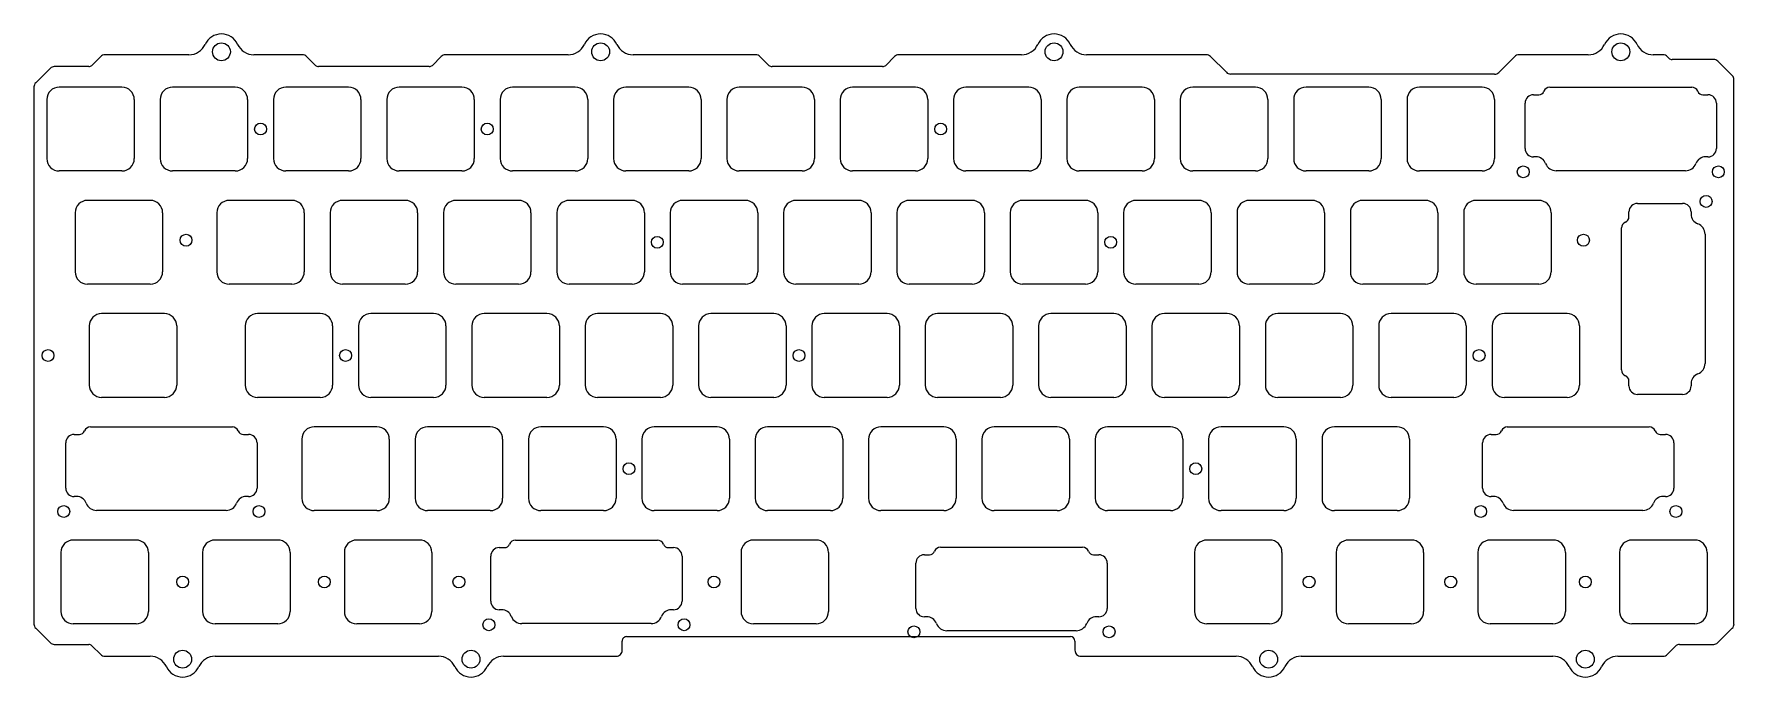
# Model space of a CAD drawing. Header units: millimetres. Extents: x -10 to 276, y -92 to 16.
import ezdxf

# ---------------------------------------------------------------- set-up
doc = ezdxf.new("R2010")
doc.units = ezdxf.units.MM
doc.layers.add('BLACK', color=7, linetype='CONTINUOUS')
doc.layers.add('Edge.Cuts', color=53, linetype='CONTINUOUS')

msp = doc.modelspace()

# ---------------------------------------------------------------- linework, layer by layer
at = {"layer": 'BLACK', "linetype": 'Continuous'}
for p, q in [((1.70707, 12.20707), (0.219675, 10.719675)), ((16.54565, 12.5), (2.41425, 12.5)), ((16.54565, 12.500006), (16.54565, 12.5)), ((24.727173, 14.249998), (24.727178, 14.25)), ((35.6127, 12.5), (27.45435, 12.5)), ((37.807313, 10.71967), (36.31287, 12.214113)), ((58.932169, 12.20713), (57.44467, 10.71963)), ((80.255303, 12.5), (59.6393, 12.5)), ((88.452203, 14.250011), (88.452178, 14.25)), ((111.8105, 12.5), (91.1795, 12.5)), ((114.005381, 10.71958), (112.509711, 12.21525)), ((135.132, 12.207), (133.6447, 10.7197)), ((135.8393, 12.499973), (135.8393, 12.5)), ((156.455303, 12.5), (135.8393, 12.5)), ((164.652203, 14.250011), (164.652178, 14.25)), ((187.5192, 12.5), (167.3795, 12.5)), ((188.226207, 12.207107), (188.22622, 12.20712)), ((190.887675, 9.545666), (188.22622, 12.20712)), ((239.34888, 12.20722), (236.67843, 9.53677)), ((251.705303, 12.5), (240.047316, 12.5)), ((259.902203, 14.250011), (259.902178, 14.25)), ((264.2859, 12.5), (262.6295, 12.5)), ((264.992893, 12.207107), (264.992904, 12.207118)), ((265.272498, 11.927502), (264.992893, 12.207107)), ((272.7859, 11.7), (265.8108, 11.7)), ((-6.79289, 10.20711), (-9.207108, 7.792892)), ((-0.310656, 10.5), (-6.085793, 10.5)), ((-0.310656, 10.500007), (-0.310656, 10.5)), ((37.807308, 10.719665), (37.807313, 10.71967)), ((56.905217, 10.5), (38.3375, 10.5)), ((133.1143, 10.5), (114.5355, 10.5)), ((235.961602, 9.244), (191.6037, 9.244)), ((273.492904, 11.407118), (273.492893, 11.407107)), ((275.90705, 8.99295), (273.492893, 11.407107)), ((-9.5, 7.085789), (-9.5, -83.285787)), ((5.275, 7.05), (-5.275, 7.05)), ((24.325, 7.05), (13.775, 7.05)), ((43.375, 7.05), (32.825, 7.05)), ((62.425, 7.05), (51.875, 7.05)), ((81.475, 7.05), (70.925, 7.05)), ((100.525, 7.05), (89.975, 7.05)), ((119.575, 7.05), (109.025, 7.05)), ((138.625, 7.05), (128.075, 7.05)), ((157.675, 7.05), (147.125, 7.05)), ((176.725, 7.05), (166.175, 7.05)), ((195.775, 7.05), (185.225, 7.05)), ((214.825, 7.05), (204.275, 7.05)), ((233.875, 7.05), (223.325, 7.05)), ((276.2, -83.2858), (276.2, 8.2857)), ((-7.35, 4.975), (-7.35, -4.975)), ((7.35, 4.975), (7.35, -4.975)), ((11.7, 4.975), (11.7, -4.975)), ((26.4, 4.975), (26.4, -4.975)), ((30.75, 4.975), (30.75, -4.975)), ((45.45, 4.975), (45.45, -4.975)), ((49.8, 4.975), (49.8, -4.975)), ((64.5, 4.975), (64.5, -4.975)), ((68.85, 4.975), (68.85, -4.975)), ((83.55, 4.975), (83.55, -4.975)), ((87.9, 4.975), (87.9, -4.975)), ((102.6, 4.975), (102.6, -4.975)), ((106.95, 4.975), (106.95, -4.975)), ((121.65, 4.975), (121.65, -4.975)), ((126, 4.975), (126, -4.975)), ((140.7, 4.975), (140.7, -4.975)), ((145.05, 4.975), (145.05, -4.975)), ((159.75, 4.975), (159.75, -4.975)), ((164.1, 4.975), (164.1, -4.975)), ((178.8, 4.975), (178.8, -4.975)), ((183.15, 4.975), (183.15, -4.975)), ((197.85, 4.975), (197.85, -4.975)), ((202.2, 4.975), (202.2, -4.975)), ((216.9, 4.975), (216.9, -4.975)), ((221.25, 4.975), (221.25, -4.975)), ((235.95, 4.975), (235.95, -4.975)), ((5.275, -7.05), (-5.275, -7.05)), ((24.325, -7.05), (13.775, -7.05)), ((43.375, -7.05), (32.825, -7.05)), ((62.425, -7.05), (51.875, -7.05)), ((81.475, -7.05), (70.925, -7.05)), ((100.525, -7.05), (89.975, -7.05)), ((119.575, -7.05), (109.025, -7.05)), ((138.625, -7.05), (128.075, -7.05)), ((157.675, -7.05), (147.125, -7.05)), ((176.725, -7.05), (166.175, -7.05)), ((195.775, -7.05), (185.225, -7.05)), ((214.825, -7.05), (204.275, -7.05)), ((233.875, -7.05), (223.325, -7.05)), ((-2.587499, -14.074999), (-2.587499, -24.025001)), ((10.0375, -12), (-0.5125, -12)), ((12.1125, -14.075), (12.112501, -14.075)), ((12.112501, -14.075), (12.112501, -24.025)), ((21.225, -14.075), (21.225, -24.025)), ((33.85, -12), (23.3, -12)), ((35.925, -14.075), (35.925, -24.025)), ((40.275, -14.075), (40.275, -24.025)), ((52.9, -12), (42.35, -12)), ((54.975, -14.075), (54.975, -24.025)), ((59.325, -14.075), (59.325, -24.025)), ((71.95, -12), (61.4, -12)), ((74.025, -14.075), (74.025, -24.025)), ((78.375, -14.075), (78.375, -24.025)), ((91, -12), (80.45, -12)), ((93.075, -14.075), (93.075, -24.025)), ((97.425, -14.075), (97.425, -24.025)), ((110.05, -12), (99.5, -12)), ((112.125, -14.075), (112.125, -24.025)), ((116.475, -14.075), (116.475, -24.025)), ((129.1, -12), (118.55, -12)), ((131.175, -14.075), (131.175, -24.025)), ((135.525, -14.075), (135.525, -24.025)), ((148.15, -12), (137.6, -12)), ((150.225, -14.075), (150.225, -24.025)), ((154.575, -14.075), (154.575, -24.025)), ((167.2, -12), (156.65, -12)), ((169.275, -14.075), (169.275, -24.025)), ((173.625, -14.075), (173.625, -24.025)), ((186.25, -12), (175.7, -12)), ((188.325, -14.075), (188.325, -24.025)), ((192.675, -14.075), (192.675, -24.025)), ((205.3, -12), (194.75, -12)), ((207.375, -14.075), (207.375, -24.025)), ((211.725, -14.075), (211.725, -24.025)), ((224.35, -12), (213.8, -12)), ((226.425, -14.075), (226.425, -24.025)), ((230.775, -14.075), (230.775, -24.025)), ((243.4, -12), (232.85, -12)), ((245.475, -14.075), (245.475, -24.025)), ((10.0375, -26.1), (-0.5125, -26.1)), ((33.85, -26.1), (23.3, -26.1)), ((52.9, -26.1), (42.35, -26.1)), ((71.95, -26.1), (61.4, -26.1)), ((91, -26.1), (80.45, -26.1)), ((110.05, -26.1), (99.5, -26.1)), ((129.1, -26.1), (118.55, -26.1)), ((148.15, -26.1), (137.6, -26.1)), ((167.2, -26.1), (156.65, -26.1)), ((186.25, -26.1), (175.7, -26.1)), ((205.3, -26.1), (194.75, -26.1)), ((224.35, -26.1), (213.8, -26.1)), ((243.4, -26.1), (232.85, -26.1)), ((12.41875, -31.05), (1.868749, -31.05)), ((38.6125, -31.05), (28.0625, -31.05)), ((57.6625, -31.05), (47.1125, -31.05)), ((76.7125, -31.05), (66.1625, -31.05)), ((95.7625, -31.05), (85.2125, -31.05)), ((114.8125, -31.05), (104.2625, -31.05)), ((133.8625, -31.05), (123.3125, -31.05)), ((152.9125, -31.05), (142.3625, -31.05)), ((171.9625, -31.05), (161.4125, -31.05)), ((191.0125, -31.05), (180.4625, -31.05)), ((210.0625, -31.05), (199.5125, -31.05)), ((229.1125, -31.05), (218.5625, -31.05)), ((-0.20625, -33.125), (-0.20625, -43.075001)), ((14.49375, -33.125), (14.49375, -43.075)), ((25.9875, -33.125), (25.9875, -43.075)), ((40.6875, -33.125), (40.6875, -43.075)), ((45.0375, -33.125), (45.0375, -43.075)), ((59.7375, -33.125), (59.7375, -43.075)), ((64.0875, -33.125), (64.0875, -43.075)), ((78.7875, -33.125), (78.7875, -43.075)), ((83.1375, -33.125), (83.1375, -43.075)), ((97.8375, -33.125), (97.8375, -43.075)), ((102.1875, -33.125), (102.1875, -43.075)), ((116.8875, -33.125), (116.8875, -43.075)), ((121.2375, -33.125), (121.2375, -43.075)), ((135.9375, -33.125), (135.9375, -43.075)), ((140.2875, -33.125), (140.2875, -43.075)), ((154.9875, -33.125), (154.9875, -43.075)), ((159.3375, -33.125), (159.3375, -43.075)), ((174.0375, -33.125), (174.0375, -43.075)), ((178.3875, -33.125), (178.3875, -43.075)), ((193.0875, -33.125), (193.0875, -43.075)), ((197.4375, -33.125), (197.4375, -43.075)), ((212.1375, -33.125), (212.1375, -43.075)), ((216.4875, -33.125), (216.4875, -43.075)), ((231.1875, -33.125), (231.1875, -43.075)), ((12.41875, -45.15), (1.86875, -45.15)), ((38.6125, -45.15), (28.0625, -45.15)), ((57.6625, -45.15), (47.1125, -45.15)), ((76.7125, -45.15), (66.1625, -45.15)), ((95.7625, -45.15), (85.2125, -45.15)), ((114.8125, -45.15), (104.2625, -45.15)), ((133.8625, -45.15), (123.3125, -45.15)), ((152.9125, -45.15), (142.3625, -45.15)), ((171.9625, -45.15), (161.4125, -45.15)), ((191.0125, -45.15), (180.4625, -45.15)), ((210.0625, -45.15), (199.5125, -45.15)), ((229.1125, -45.15), (218.5625, -45.15)), ((48.1375, -50.1), (37.5875, -50.1)), ((67.1875, -50.1), (56.6375, -50.1)), ((86.2375, -50.1), (75.6875, -50.1)), ((105.2875, -50.1), (94.7375, -50.1)), ((124.3375, -50.1), (113.7875, -50.1)), ((143.3875, -50.1), (132.8375, -50.1)), ((162.4375, -50.1), (151.8875, -50.1)), ((181.4875, -50.1), (170.9375, -50.1)), ((200.5375, -50.1), (189.9875, -50.1)), ((219.5875, -50.1), (209.0375, -50.1)), ((35.5125, -52.175), (35.5125, -62.125)), ((50.2125, -52.175), (50.2125, -62.125)), ((54.5625, -52.175), (54.5625, -62.125)), ((69.2625, -52.175), (69.2625, -62.125)), ((73.6125, -52.175), (73.6125, -62.125)), ((88.3125, -52.175), (88.3125, -62.125)), ((92.6625, -52.175), (92.6625, -62.125)), ((107.3625, -52.175), (107.3625, -62.125)), ((111.7125, -52.175), (111.7125, -62.125)), ((126.4125, -52.175), (126.4125, -62.125)), ((130.7625, -52.175), (130.7625, -62.125)), ((145.4625, -52.175), (145.4625, -62.125)), ((149.8125, -52.175), (149.8125, -62.125)), ((164.5125, -52.175), (164.5125, -62.125)), ((168.8625, -52.175), (168.8625, -62.125)), ((183.5625, -52.175), (183.5625, -62.125)), ((187.9125, -52.175), (187.9125, -62.125)), ((202.6125, -52.175), (202.6125, -62.125)), ((206.9625, -52.175), (206.9625, -62.125)), ((221.6625, -52.175), (221.6625, -62.125)), ((48.1375, -64.2), (37.5875, -64.2)), ((67.1875, -64.2), (56.6375, -64.2)), ((86.2375, -64.2), (75.6875, -64.2)), ((105.2875, -64.2), (94.7375, -64.2)), ((124.3375, -64.2), (113.7875, -64.2)), ((143.3875, -64.2), (132.8375, -64.2)), ((162.4375, -64.2), (151.8875, -64.2)), ((181.4875, -64.2), (170.9375, -64.2)), ((200.5375, -64.2), (189.9875, -64.2)), ((219.5875, -64.2), (209.0375, -64.2)), ((-9.207107, -83.992893), (-6.792892, -86.407108)), ((90.10625, -85.394), (164.6873, -85.394)), ((273.493, -86.407), (275.907107, -83.992893)), ((275.907103, -83.992889), (275.907107, -83.992893)), ((-6.085789, -86.7), (-0.310649, -86.7)), ((0.221965, -86.921965), (1.710997, -88.410997)), ((89.35625, -87.6999), (89.35625, -86.144)), ((165.4375, -86.1441), (165.4375, -87.685829)), ((264.993, -88.407), (266.48045, -86.91955)), ((267.018814, -86.7), (272.7857, -86.7)), ((272.7857, -86.699973), (272.7857, -86.7)), ((2.41415, -88.7), (10.02377, -88.7)), ((12.750943, -90.450002), (12.750947, -90.45)), ((20.93246, -88.7), (58.4893, -88.7)), ((61.216359, -90.449989), (61.216334, -90.45)), ((69.397868, -88.699958), (69.3978, -88.699958)), ((69.3978, -88.7), (88.3562, -88.7)), ((88.3562, -88.69995), (88.3562, -88.7)), ((166.4375, -88.7), (192.5455, -88.7)), ((195.272822, -90.45), (195.272797, -90.450011)), ((203.468482, -88.7), (245.7675, -88.7)), ((248.494697, -90.45), (248.494693, -90.450002)), ((256.681777, -88.7), (256.681777, -88.700046)), ((256.681777, -88.7), (264.2857, -88.7)), ((264.2857, -88.699973), (264.2857, -88.7))]:
    msp.add_line(p, q, dxfattribs=at)
at = {"layer": 'BLACK'}
for centre, radius in [((22, 13), 1.5), ((85.725, 13), 1.5), ((161.925, 13), 1.5), ((257.175, 13), 1.5), ((28.575, 0), 1), ((66.675, 0), 1), ((142.875, 0), 1), ((16.04875, -18.7), 1), ((95.25, -19.05), 1), ((171.45, -19.05), 1), ((250.9012, -18.7), 1), ((-7.14375, -38.1), 1), ((42.8625, -38.1), 1), ((119.0625, -38.1), 1), ((90.4875, -57.15), 1), ((185.7375, -57.15), 1), ((15.478125, -89.2), 1.5), ((63.943512, -89.2), 1.5), ((198, -89.2), 1.5), ((251.221875, -89.2), 1.5)]:
    msp.add_circle(centre, radius, dxfattribs=at)
for centre, radius, start, end in [((22, 13), 3, 24.62431858, 155.37568142), ((85.725, 13), 3, 24.62431858, 155.37568142), ((161.925, 13), 3, 24.62431858, 155.37568142), ((257.175, 13), 3, 24.62431858, 155.37568142), ((2.41426, 11.49988), 1.000118, 90.00057289, 135), ((16.54565, 15.5), 2.999995, 270, 335.37563367), ((27.45435, 15.5), 3, 204.62436126, 270), ((35.6127, 11.4997), 1.0003, 45.57687404, 90), ((59.6392, 11.5001), 0.999892, 89.99426985, 135.00004052), ((80.2706, 15.5), 3.00004, 269.70785135, 335.37603156), ((91.1795, 15.5002), 3.0002, 204.62665283, 270), ((111.8105, 11.4992), 1.0008, 45.68168211, 90), ((135.8392, 11.4998), 1.000132, 89.99427141, 135), ((156.4706, 15.5), 3.00004, 269.70785135, 335.37603156), ((167.3795, 15.5002), 3.0002, 204.62665283, 270), ((187.5192, 11.5002), 0.9998, 44.99594772, 90), ((240.0559, 11.5002), 0.999877, 90.49191327, 135), ((251.7206, 15.5), 3.00004, 269.70785135, 335.37603156), ((262.6295, 15.5002), 3.0002, 204.62665283, 270), ((264.2859, 11.5003), 0.9997, 44.99246227, 90), ((265.8109, 12.4508), 0.7508, 224.18495142, 269.9923687), ((272.7859, 10.7003), 0.9997, 44.99246227, 90), ((-6.085792, 9.500012), 0.999988, 90.0000573, 135), ((-0.310652, 11.250004), 0.749997, 269.99969442, 314.99989196), ((38.3375, 11.2496), 0.7496, 224.98611014, 270), ((56.9143, 11.2501), 0.750127, 269.30623633, 314.99459902), ((114.5354, 11.2495), 0.7495, 224.99464848, 270.00764453), ((133.1143, 11.25), 0.750028, 270, 315.0054017), ((191.6038, 10.2448), 1.0008, 224.31216419, 269.994275), ((235.9715, 10.2438), 0.999821, 269.43279146, 314.99594785), ((275.1997, 8.2857), 1.000273, 0, 44.99594968), ((-8.500006, 7.085789), 0.999994, 134.99995949, 180), ((-5.275001, 4.975001), 2.074999, 89.99997239, 180.00002761), ((5.275, 4.975), 2.075, 0, 90), ((13.775, 4.975), 2.075, 90, 180), ((24.325, 4.975), 2.075, 0, 90), ((32.825, 4.975), 2.075, 90, 180), ((43.375, 4.975), 2.075, 0, 90), ((51.875, 4.975), 2.075, 90, 180), ((62.425, 4.975), 2.075, 0, 90), ((70.925, 4.975), 2.075, 90, 180), ((81.475, 4.975), 2.075, 0, 90), ((89.975, 4.975), 2.075, 90, 180), ((100.525, 4.975), 2.075, 0, 90), ((109.025, 4.975), 2.075, 90, 180), ((119.575, 4.975), 2.075, 0, 90), ((128.075, 4.975), 2.075, 90, 180), ((138.625, 4.975), 2.075, 0, 90), ((147.125, 4.975), 2.075, 90, 180), ((157.675, 4.975), 2.075, 0, 90), ((166.175, 4.975), 2.075, 90, 180), ((176.725, 4.975), 2.075, 0, 90), ((185.225, 4.975), 2.075, 90, 180), ((195.775, 4.975), 2.075, 0, 90), ((204.275, 4.975), 2.075, 90, 180), ((214.825, 4.975), 2.075, 0, 90), ((223.325, 4.975), 2.075, 90, 180), ((233.875, 4.975), 2.075, 0, 90), ((-5.275001, -4.975001), 2.074999, 179.99997239, 270.00002761), ((5.275, -4.975), 2.075, 270, 0), ((13.775, -4.975), 2.075, 180, 270), ((24.325, -4.975), 2.075, 270, 0), ((32.825, -4.975), 2.075, 180, 270), ((43.375, -4.975), 2.075, 270, 0), ((51.875, -4.975), 2.075, 180, 270), ((62.425, -4.975), 2.075, 270, 0), ((70.925, -4.975), 2.075, 180, 270), ((81.475, -4.975), 2.075, 270, 0), ((89.975, -4.975), 2.075, 180, 270), ((100.525, -4.975), 2.075, 270, 0), ((109.025, -4.975), 2.075, 180, 270), ((119.575, -4.975), 2.075, 270, 0), ((128.075, -4.975), 2.075, 180, 270), ((138.625, -4.975), 2.075, 270, 0), ((147.125, -4.975), 2.075, 180, 270), ((157.675, -4.975), 2.075, 270, 0), ((166.175, -4.975), 2.075, 180, 270), ((176.725, -4.975), 2.075, 270, 0), ((185.225, -4.975), 2.075, 180, 270), ((195.775, -4.975), 2.075, 270, 0), ((204.275, -4.975), 2.075, 180, 270), ((214.825, -4.975), 2.075, 270, 0), ((223.325, -4.975), 2.075, 180, 270), ((233.875, -4.975), 2.075, 270, 0), ((-0.5125, -14.074999), 2.074999, 90, 180), ((10.0375, -14.075), 2.075, 0, 90), ((23.3, -14.075), 2.075, 90, 180), ((33.85, -14.075), 2.075, 0, 90), ((42.35, -14.075), 2.075, 90, 180), ((52.9, -14.075), 2.075, 0, 90), ((61.4, -14.075), 2.075, 90, 180), ((71.95, -14.075), 2.075, 0, 90), ((80.45, -14.075), 2.075, 90, 180), ((91, -14.075), 2.075, 0, 90), ((99.5, -14.075), 2.075, 90, 180), ((110.05, -14.075), 2.075, 0, 90), ((118.55, -14.075), 2.075, 90, 180), ((129.1, -14.075), 2.075, 0, 90), ((137.6, -14.075), 2.075, 90, 180), ((148.15, -14.075), 2.075, 0, 90), ((156.65, -14.075), 2.075, 90, 180), ((167.2, -14.075), 2.075, 0, 90), ((175.7, -14.075), 2.075, 90, 180), ((186.25, -14.075), 2.075, 0, 90), ((194.75, -14.075), 2.075, 90, 180), ((205.3, -14.075), 2.075, 0, 90), ((213.8, -14.075), 2.075, 90, 180), ((224.35, -14.075), 2.075, 0, 90), ((232.85, -14.075), 2.075, 90, 180), ((243.4, -14.075), 2.075, 0, 90), ((-0.5125, -24.025001), 2.074999, 180, 270), ((10.0375, -24.025), 2.075001, 270, 0), ((23.3, -24.025), 2.075, 180, 270), ((33.85, -24.025), 2.075, 270, 0), ((42.35, -24.025), 2.075, 180, 270), ((52.9, -24.025), 2.075, 270, 0), ((61.4, -24.025), 2.075, 180, 270), ((71.95, -24.025), 2.075, 270, 0), ((80.45, -24.025), 2.075, 180, 270), ((91, -24.025), 2.075, 270, 0), ((99.5, -24.025), 2.075, 180, 270), ((110.05, -24.025), 2.075, 270, 0), ((118.55, -24.025), 2.075, 180, 270), ((129.1, -24.025), 2.075, 270, 0), ((137.6, -24.025), 2.075, 180, 270), ((148.15, -24.025), 2.075, 270, 0), ((156.65, -24.025), 2.075, 180, 270), ((167.2, -24.025), 2.075, 270, 0), ((175.7, -24.025), 2.075, 180, 270), ((186.25, -24.025), 2.075, 270, 0), ((194.75, -24.025), 2.075, 180, 270), ((205.3, -24.025), 2.075, 270, 0), ((213.8, -24.025), 2.075, 180, 270), ((224.35, -24.025), 2.075, 270, 0), ((232.85, -24.025), 2.075, 180, 270), ((243.4, -24.025), 2.075, 270, 0), ((1.868754, -33.125004), 2.075004, 90.00013806, 179.99988955), ((12.41875, -33.125), 2.075, 0, 90), ((28.0625, -33.125), 2.075, 90, 180), ((38.6125, -33.125), 2.075, 0, 90), ((47.1125, -33.125), 2.075, 90, 180), ((57.6625, -33.125), 2.075, 0, 90), ((66.1625, -33.125), 2.075, 90, 180), ((76.7125, -33.125), 2.075, 0, 90), ((85.2125, -33.125), 2.075, 90, 180), ((95.7625, -33.125), 2.075, 0, 90), ((104.2625, -33.125), 2.075, 90, 180), ((114.8125, -33.125), 2.075, 0, 90), ((123.3125, -33.125), 2.075, 90, 180), ((133.8625, -33.125), 2.075, 0, 90), ((142.3625, -33.125), 2.075, 90, 180), ((152.9125, -33.125), 2.075, 0, 90), ((161.4125, -33.125), 2.075, 90, 180), ((171.9625, -33.125), 2.075, 0, 90), ((180.4625, -33.125), 2.075, 90, 180), ((191.0125, -33.125), 2.075, 0, 90), ((199.5125, -33.125), 2.075, 90, 180), ((210.0625, -33.125), 2.075, 0, 90), ((218.5625, -33.125), 2.075, 90, 180), ((229.1125, -33.125), 2.075, 0, 90), ((1.868752, -43.074998), 2.075002, 180.00008284, 269.99994478), ((12.41875, -43.075), 2.075, 270, 0), ((28.0625, -43.075), 2.075, 180, 270), ((38.6125, -43.075), 2.075, 270, 0), ((47.1125, -43.075), 2.075, 180, 270), ((57.6625, -43.075), 2.075, 270, 0), ((66.1625, -43.075), 2.075, 180, 270), ((76.7125, -43.075), 2.075, 270, 0), ((85.2125, -43.075), 2.075, 180, 270), ((95.7625, -43.075), 2.075, 270, 0), ((104.2625, -43.075), 2.075, 180, 270), ((114.8125, -43.075), 2.075, 270, 0), ((123.3125, -43.075), 2.075, 180, 270), ((133.8625, -43.075), 2.075, 270, 0), ((142.3625, -43.075), 2.075, 180, 270), ((152.9125, -43.075), 2.075, 270, 0), ((161.4125, -43.075), 2.075, 180, 270), ((171.9625, -43.075), 2.075, 270, 0), ((180.4625, -43.075), 2.075, 180, 270), ((191.0125, -43.075), 2.075, 270, 0), ((199.5125, -43.075), 2.075, 180, 270), ((210.0625, -43.075), 2.075, 270, 0), ((218.5625, -43.075), 2.075, 180, 270), ((229.1125, -43.075), 2.075, 270, 0), ((37.5875, -52.175), 2.075, 90, 180), ((48.1375, -52.175), 2.075, 0, 90), ((56.6375, -52.175), 2.075, 90, 180), ((67.1875, -52.175), 2.075, 0, 90), ((75.6875, -52.175), 2.075, 90, 180), ((86.2375, -52.175), 2.075, 0, 90), ((94.7375, -52.175), 2.075, 90, 180), ((105.2875, -52.175), 2.075, 0, 90), ((113.7875, -52.175), 2.075, 90, 180), ((124.3375, -52.175), 2.075, 0, 90), ((132.8375, -52.175), 2.075, 90, 180), ((143.3875, -52.175), 2.075, 0, 90), ((151.8875, -52.175), 2.075, 90, 180), ((162.4375, -52.175), 2.075, 0, 90), ((170.9375, -52.175), 2.075, 90, 180), ((181.4875, -52.175), 2.075, 0, 90), ((189.9875, -52.175), 2.075, 90, 180), ((200.5375, -52.175), 2.075, 0, 90), ((209.0375, -52.175), 2.075, 90, 180), ((219.5875, -52.175), 2.075, 0, 90), ((37.5875, -62.125), 2.075, 180, 270), ((48.1375, -62.125), 2.075, 270, 0), ((56.6375, -62.125), 2.075, 180, 270), ((67.1875, -62.125), 2.075, 270, 0), ((75.6875, -62.125), 2.075, 180, 270), ((86.2375, -62.125), 2.075, 270, 0), ((94.7375, -62.125), 2.075, 180, 270), ((105.2875, -62.125), 2.075, 270, 0), ((113.7875, -62.125), 2.075, 180, 270), ((124.3375, -62.125), 2.075, 270, 0), ((132.8375, -62.125), 2.075, 180, 270), ((143.3875, -62.125), 2.075, 270, 0), ((151.8875, -62.125), 2.075, 180, 270), ((162.4375, -62.125), 2.075, 270, 0), ((170.9375, -62.125), 2.075, 180, 270), ((181.4875, -62.125), 2.075, 270, 0), ((189.9875, -62.125), 2.075, 180, 270), ((200.5375, -62.125), 2.075, 270, 0), ((209.0375, -62.125), 2.075, 180, 270), ((219.5875, -62.125), 2.075, 270, 0), ((-8.500001, -83.285787), 0.999999, 180, 225), ((90.1062, -86.144), 0.74995, 89.99618028, 180), ((164.6873, -86.1442), 0.7502, 0.0076374, 90), ((275.2001, -83.2858), 0.9999, 314.99651548, 0), ((-6.085789, -85.700006), 0.999994, 224.99995949, 270), ((-0.310649, -87.449996), 0.749996, 44.75242902, 90), ((2.41415, -87.70011), 0.99989, 225.31337242, 270), ((88.3563, -87.7), 0.99995, 269.99427014, 0.00572986), ((166.4376, -87.6998), 1.0002, 179.19965276, 269.99427157), ((264.2858, -87.6998), 1.000132, 269.99427141, 315), ((267.0107, -87.4498), 0.749887, 89.37999492, 135), ((272.7858, -85.6998), 1.000132, 269.99427141, 315), ((10.02377, -91.69999), 2.99999, 24.62415003, 90), ((15.478125, -89.2), 3, 204.62431858, 335.37568142), ((20.93245, -91.69995), 2.999951, 89.99980901, 155.37630283), ((58.4893, -91.6998), 2.9998, 24.62198404, 90), ((63.943512, -89.2), 3, 204.62431858, 335.37568142), ((69.3979, -91.6999), 2.999987, 90.0019099, 155.37767225), ((69.3978, -91.6999), 2.999896, 89.99870127, 155.37687651), ((192.5455, -91.7002), 3.0002, 24.62665283, 90), ((198, -89.2), 3, 204.62431858, 335.37568142), ((203.4542, -91.6997), 2.999733, 89.72720867, 155.37964889), ((245.7675, -91.7), 3, 24.62416449, 90), ((251.221875, -89.2), 3, 204.62431858, 335.37568142), ((256.6762, -91.7001), 3.000013, 89.89348919, 155.37369856)]:
    msp.add_arc(centre, radius, start, end, dxfattribs=at)
at = {"layer": 'Edge.Cuts', "linetype": 'CONTINUOUS'}
for p, q in [((242.52436, 5.77544), (243.38997, 5.77544)), ((245.24718, 7.0276), (269.10242, 7.0276)), ((270.95963, 5.77544), (271.82524, 5.77544)), ((241.09936, -3.25044), (241.09936, 4.35044)), ((273.25024, 4.35044), (273.25024, -3.25044)), ((242.9284, -4.67544), (242.52436, -4.67544)), ((271.82524, -4.67544), (271.4212, -4.67544)), ((268.0503, -7.01191), (246.2993, -7.01191)), ((258.54331, -14.79037), (258.54331, -13.92476)), ((259.96831, -12.49976), (267.56919, -12.49976)), ((268.99419, -13.92476), (268.99419, -14.3288)), ((257.29115, -40.50282), (257.29115, -16.64758)), ((271.33066, -17.6997), (271.33066, -39.4507)), ((248.16875, -31.05), (237.618749, -31.05)), ((235.54375, -33.125), (235.54375, -43.075001)), ((250.24375, -33.125), (250.24375, -43.075)), ((258.54331, -43.22564), (258.54331, -42.36003)), ((268.99419, -42.8216), (268.99419, -43.22564)), ((248.16875, -45.15), (237.61875, -45.15)), ((267.56919, -44.65064), (259.96831, -44.65064)), ((-2.74439, -51.37456), (-1.87878, -51.37456)), ((-0.02157, -50.1224), (23.83367, -50.1224)), ((25.69088, -51.37456), (26.55649, -51.37456)), ((235.38061, -51.37456), (236.24622, -51.37456)), ((238.10343, -50.1224), (261.95867, -50.1224)), ((263.81588, -51.37456), (264.68149, -51.37456)), ((-4.16939, -60.40044), (-4.16939, -52.79956)), ((27.98149, -52.79956), (27.98149, -60.40044)), ((233.95561, -60.40044), (233.95561, -52.79956)), ((266.10649, -52.79956), (266.10649, -60.40044)), ((-2.34035, -61.82544), (-2.74439, -61.82544)), ((26.55649, -61.82544), (26.15245, -61.82544)), ((235.78465, -61.82544), (235.38061, -61.82544)), ((264.68149, -61.82544), (264.27745, -61.82544)), ((22.78155, -64.16191), (1.03055, -64.16191)), ((260.90655, -64.16191), (239.15555, -64.16191)), ((-4.96875, -71.225), (-4.96875, -81.175001)), ((7.65625, -69.15), (-2.893751, -69.15)), ((9.73125, -71.225), (9.73125, -81.175)), ((18.84375, -71.225), (18.84375, -81.175001)), ((31.46875, -69.15), (20.918749, -69.15)), ((33.54375, -71.225), (33.54375, -81.175)), ((42.65625, -71.225), (42.65625, -81.175001)), ((55.28125, -69.15), (44.731249, -69.15)), ((57.35625, -71.225), (57.35625, -81.175)), ((68.69311, -70.42456), (69.55872, -70.42456)), ((71.41593, -69.1724), (95.27117, -69.1724)), ((97.12838, -70.42456), (97.99399, -70.42456)), ((109.33125, -71.225), (109.33125, -81.175001)), ((121.95625, -69.15), (111.406249, -69.15)), ((124.03125, -71.225), (124.03125, -81.175)), ((142.85343, -70.363025), (166.70867, -70.363025)), ((185.53125, -71.225), (185.53125, -81.175001)), ((198.15625, -69.15), (187.606249, -69.15)), ((200.23125, -71.225), (200.23125, -81.175)), ((209.34375, -71.225), (209.34375, -81.175001)), ((221.96875, -69.15), (211.418749, -69.15)), ((224.04375, -71.225), (224.04375, -81.175)), ((233.15625, -71.225), (233.15625, -81.175001)), ((245.78125, -69.15), (235.231249, -69.15)), ((247.85625, -71.225), (247.85625, -81.175)), ((256.96875, -71.225), (256.96875, -81.175001)), ((269.59375, -69.15), (259.043749, -69.15)), ((271.66875, -71.225), (271.66875, -81.175)), ((67.26811, -79.45044), (67.26811, -71.84956)), ((99.41899, -71.84956), (99.41899, -79.45044)), ((138.70561, -80.641065), (138.70561, -73.040185)), ((140.13061, -71.615185), (140.99622, -71.615185)), ((168.56588, -71.615185), (169.43149, -71.615185)), ((170.85649, -73.040185), (170.85649, -80.641065)), ((69.09715, -80.87544), (68.69311, -80.87544)), ((97.99399, -80.87544), (97.58995, -80.87544)), ((140.53465, -82.066065), (140.13061, -82.066065)), ((169.43149, -82.066065), (169.02745, -82.066065)), ((7.65625, -83.25), (-2.89375, -83.25)), ((31.46875, -83.25), (20.91875, -83.25)), ((55.28125, -83.25), (44.73125, -83.25)), ((94.21905, -83.21191), (72.46805, -83.21191)), ((121.95625, -83.25), (111.40625, -83.25)), ((165.65655, -84.402535), (143.90555, -84.402535)), ((198.15625, -83.25), (187.60625, -83.25)), ((221.96875, -83.25), (211.41875, -83.25)), ((245.78125, -83.25), (235.23125, -83.25)), ((269.59375, -83.25), (259.04375, -83.25))]:
    msp.add_line(p, q, dxfattribs=at)
at = {"layer": 'Edge.Cuts'}
for centre in [(240.775, -7.2), (273.575, -7.2), (271.51875, -12.175), (233.3625, -38.1), (-4.49375, -64.35), (28.30625, -64.35), (233.63125, -64.35), (266.43125, -64.35), (15.478125, -76.2), (39.290625, -76.2), (61.9125, -76.2), (104.775, -76.2), (204.7875, -76.2), (228.6, -76.2), (251.221875, -76.2), (66.94375, -83.4), (99.74375, -83.4), (138.38125, -84.590625), (171.18125, -84.590625)]:
    msp.add_circle(centre, 1, dxfattribs=at)
for centre, radius, start, end in [((242.52436, 4.35044), 1.425, 90, 180), ((243.38997, 6.70385), 0.928411, -90, -22.02270195), ((245.2472, 5.9526), 1.075006, 90.00106597, 157.97610066), ((269.1024, 5.9526), 1.075, 22.02389934, 89.99893403), ((270.9596, 6.7039), 0.92846, -157.97374324, -89.99814868), ((271.82524, 4.35044), 1.425, 0, 90), ((242.52436, -3.25044), 1.425, -180, -90), ((242.92841, -6.40037), 1.72493, 20.54597615, 90.00033216), ((271.4212, -6.4004), 1.724938, 90, 159.45340178), ((271.8252, -3.2504), 1.42504, -89.99839174, -0.00160826), ((246.29931, -5.13696), 1.87495, -159.45407657, -90.00030559), ((268.0503, -5.137), 1.874943, -90, -20.54506499), ((259.96831, -13.92476), 1.425, 90, 180), ((267.56915, -13.9248), 1.42504, 0.00160826, 89.99839174), ((258.36615, -16.6476), 1.075, 112.02389934, 179.99893403), ((257.61485, -14.7904), 0.92846, -67.97374324, 0.00185132), ((270.71915, -14.3288), 1.724938, -180, -110.54659822), ((269.45575, -17.6997), 1.874943, 0, 69.45493501), ((237.6188, -33.125), 2.07505, 90.00140823, 180), ((248.1688, -33.125), 2.075, 0, 90.00138062), ((269.45571, -39.45069), 1.87495, -69.45407657, -0.00030559), ((258.36615, -40.5028), 1.075006, -179.99893403, -112.02389934), ((257.6149, -42.36003), 0.928411, 0, 67.97729805), ((270.71912, -42.82159), 1.72493, -249.45402385, -179.99966784), ((237.6188, -43.075), 2.075, -179.99997239, -90.00138062), ((248.1688, -43.075), 2.07495, -90.00138062, 0), ((259.96831, -43.22564), 1.425, -180, -90), ((267.56919, -43.22564), 1.425, -90, 0), ((-2.74439, -52.79956), 1.425, 90, 180), ((-1.87878, -50.44615), 0.928411, -90, -22.02270195), ((-0.02155, -51.1974), 1.075006, 90.00106597, 157.97610066), ((23.83365, -51.1974), 1.075, 22.02389934, 89.99893403), ((25.69085, -50.4461), 0.92846, -157.97374324, -89.99814868), ((26.55649, -52.79956), 1.425, 0, 90), ((235.38061, -52.79956), 1.425, 90, 180), ((236.24622, -50.44615), 0.928411, -90, -22.02270195), ((238.10345, -51.1974), 1.075006, 90.00106597, 157.97610066), ((261.95865, -51.1974), 1.075, 22.02389934, 89.99893403), ((263.81585, -50.4461), 0.92846, -157.97374324, -89.99814868), ((264.68149, -52.79956), 1.425, 0, 90), ((-2.74439, -60.40044), 1.425, -180, -90), ((-2.34034, -63.55037), 1.72493, 20.54597615, 90.00033216), ((26.15245, -63.5504), 1.724938, 90, 159.45340178), ((26.55645, -60.4004), 1.42504, -89.99839174, -0.00160826), ((235.38061, -60.40044), 1.425, -180, -90), ((235.78466, -63.55037), 1.72493, 20.54597615, 90.00033216), ((264.27745, -63.5504), 1.724938, 90, 159.45340178), ((264.68145, -60.4004), 1.42504, -89.99839174, -0.00160826), ((1.03056, -62.28696), 1.87495, -159.45407657, -90.00030559), ((22.78155, -62.287), 1.874943, -90, -20.54506499), ((239.15556, -62.28696), 1.87495, -159.45407657, -90.00030559), ((260.90655, -62.287), 1.874943, -90, -20.54506499), ((-2.893746, -71.225004), 2.075004, 90.00013806, 179.99988955), ((7.65625, -71.225), 2.075, 0, 90), ((20.91875, -71.225), 2.075, 90.00002761, 180), ((31.4688, -71.225), 2.075, 0, 90.00138062), ((44.7313, -71.225), 2.07505, 90.0014082, 180), ((55.2813, -71.225), 2.075, 0, 90.00138062), ((68.69311, -71.84956), 1.425, 90, 180), ((69.55872, -69.49615), 0.928411, -90, -22.02270195), ((71.41595, -70.2474), 1.075006, 90.00106597, 157.97610066), ((95.27115, -70.2474), 1.075, 22.02389934, 89.99893403), ((97.12835, -69.4961), 0.92846, -157.97374324, -89.99814868), ((97.99399, -71.84956), 1.425, 0, 90), ((111.4063, -71.225), 2.07505, 90.0014082, 180), ((121.9563, -71.225), 2.075, 0, 90.00138062), ((140.996223, -70.686778), 0.928407, -90.00018514, -22.02259974), ((142.853436, -71.438014), 1.074989, 90.00031979, 157.97636435), ((166.70865, -71.438025), 1.075, 22.02389934, 89.99893403), ((168.56575, -70.686925), 0.92826, -157.98287241, -89.9919759), ((187.6063, -71.225), 2.07505, 90.0014082, 180), ((198.1563, -71.225), 2.075, 0, 90.00138062), ((211.4188, -71.225), 2.07505, 90.0014082, 180), ((221.9688, -71.225), 2.075, 0, 90.00138062), ((235.2313, -71.225), 2.07505, 90.0014082, 180), ((245.7813, -71.225), 2.075, 0, 90.00138062), ((259.0438, -71.225), 2.07505, 90.0014082, 180), ((269.5938, -71.225), 2.075, 0, 90.00138062), ((140.130611, -73.040186), 1.425001, 90.00004021, 179.99995979), ((169.43149, -73.040185), 1.425, 0, 90), ((68.69311, -79.45044), 1.425, -180, -90), ((97.99395, -79.4504), 1.42504, -89.99839174, -0.00160826), ((-2.893748, -81.174998), 2.075002, -179.99991716, -90.00005522), ((7.65625, -81.175), 2.075, -90, 0), ((20.91875, -81.175), 2.075, -179.99997239, -90), ((31.4688, -81.175), 2.07495, -90.00138065, 0), ((44.7313, -81.175), 2.075, -179.99997239, -90.00138062), ((55.2813, -81.175), 2.07495, -90.00138065, 0), ((69.09716, -82.60037), 1.72493, 20.54597615, 90.00033216), ((72.46806, -81.33696), 1.87495, -159.45407657, -90.00030559), ((94.21905, -81.337), 1.874943, -90, -20.54506499), ((97.58995, -82.6004), 1.724938, 90, 159.45340178), ((111.4063, -81.175), 2.075, -179.99997239, -90.00138062), ((121.9563, -81.175), 2.07495, -90.00138065, 0), ((140.130611, -80.641064), 1.425001, -179.99995979, -90.00004021), ((140.53466, -83.790997), 1.724932, 20.54603836, 90.00033216), ((169.0275, -83.791065), 1.724999, 90.00166075, 159.45274057), ((169.43145, -80.641025), 1.42504, -89.99839174, -0.00160826), ((187.6063, -81.175), 2.075, -179.99997239, -90.00138062), ((198.1563, -81.175), 2.07495, -90.00138065, 0), ((211.4188, -81.175), 2.075, -179.99997239, -90.00138062), ((221.9688, -81.175), 2.07495, -90.00138065, 0), ((235.2313, -81.175), 2.075, -179.99997239, -90.00138062), ((245.7813, -81.175), 2.07495, -90.00138065, 0), ((259.0438, -81.175), 2.075, -179.99997239, -90.00138062), ((269.5938, -81.175), 2.07495, -90.00138065, 0), ((143.905564, -82.527574), 1.874961, -159.4538047, -90.00042782), ((165.65663, -82.527685), 1.874847, -90.00244482, -20.54420599)]:
    msp.add_arc(centre, radius, start, end, dxfattribs=at)

doc.saveas('drawing.dxf')
